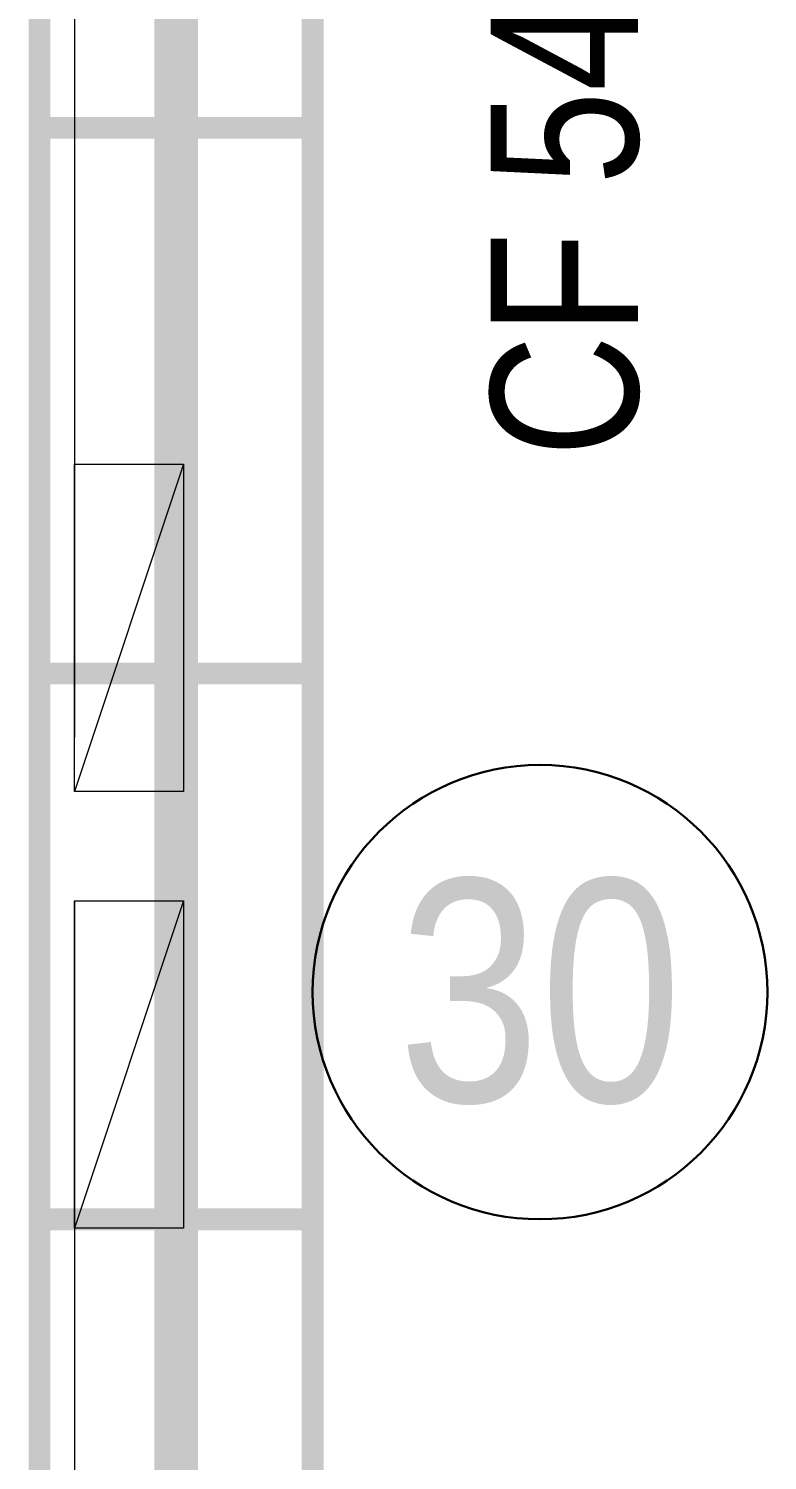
# Model space of a CAD drawing. Header units: millimetres. Extents: x 0 to 126, y 0 to 76.
# Drawn here: x 4.533 to 5.209, y 20.931 to 22.242 of the extents above; entities that cross this region are included whole.
import ezdxf

# ---------------------------------------------------------------- set-up
doc = ezdxf.new("R2010")
doc.units = ezdxf.units.MM
for name, color, linetype, lineweight in [('ARQUITECTÓNICO', 152, 'Continuous', 0), ('INST. VOZ Y DATOS', 40, 'Continuous', 0), ('TEXTOS INST. VOZ Y DATOS', 1, 'Continuous', 0)]:
    doc.layers.add(name, color=color, linetype=linetype, lineweight=lineweight)
doc.styles.add('75', font='ARIALN.TTF', dxfattribs={"height": 0.135})

msp = doc.modelspace()

# ---------------------------------------------------------------- linework, layer by layer
at = {"layer": 'ARQUITECTÓNICO', "linetype": 'Continuous', "ltscale": 0.03}
for p, q in [((4.575, 23.5432), (4.575, 21.5932)), ((4.575, 21.4432), (4.575, 20.4932))]:
    msp.add_line(p, q, dxfattribs=at)
at = {"layer": 'ARQUITECTÓNICO', "ltscale": 0.3}
for p, q in [((4.575, 21.8432), (4.675, 21.8432)), ((4.575, 21.5432), (4.575, 21.8432)), ((4.675, 21.8432), (4.575, 21.5432)), ((4.675, 21.8432), (4.675, 21.5432)), ((4.675, 21.5432), (4.575, 21.5432)), ((4.575, 21.4432), (4.675, 21.4432)), ((4.575, 21.1432), (4.575, 21.4432)), ((4.675, 21.4432), (4.575, 21.1432)), ((4.675, 21.4432), (4.675, 21.1432)), ((4.675, 21.1432), (4.575, 21.1432))]:
    msp.add_line(p, q, dxfattribs=at)
at = {"layer": 'INST. VOZ Y DATOS', "color": 6, "const_width": 0.04}
msp.add_lwpolyline([(4.6681, 15.1514), (4.6681, 23.1514)], dxfattribs=at)
at = {"layer": 'INST. VOZ Y DATOS', "const_width": 0.02}
for points in [[(4.5431, 15.1514), (4.5431, 23.1514)], [(4.7931, 15.1514), (4.7931, 23.1514)], [(4.7931, 22.1514), (4.5431, 22.1514)], [(4.7931, 21.6514), (4.5431, 21.6514)], [(4.7931, 21.1514), (4.5431, 21.1514)]]:
    msp.add_lwpolyline(points, dxfattribs=at)
at = {"layer": 'TEXTOS INST. VOZ Y DATOS', "lineweight": 30}
msp.add_circle((5.0012, 21.3595), 0.2081, dxfattribs=at)

# ---------------------------------------------------------------- texts
at = {"layer": 'TEXTOS INST. VOZ Y DATOS', "insert": (4.956, 22.2109), "char_height": 0.135, "width": 1.539073, "attachment_point": 2, "rotation": 90, "style": '75'}
msp.add_mtext('CF 54/100', dxfattribs=at)
at = {"layer": 'TEXTOS INST. VOZ Y DATOS', "insert": (5.0012, 21.3595), "char_height": 0.204, "width": 1.846887, "attachment_point": 5, "style": '75'}
msp.add_mtext('30', dxfattribs=at)

doc.saveas('drawing.dxf')
